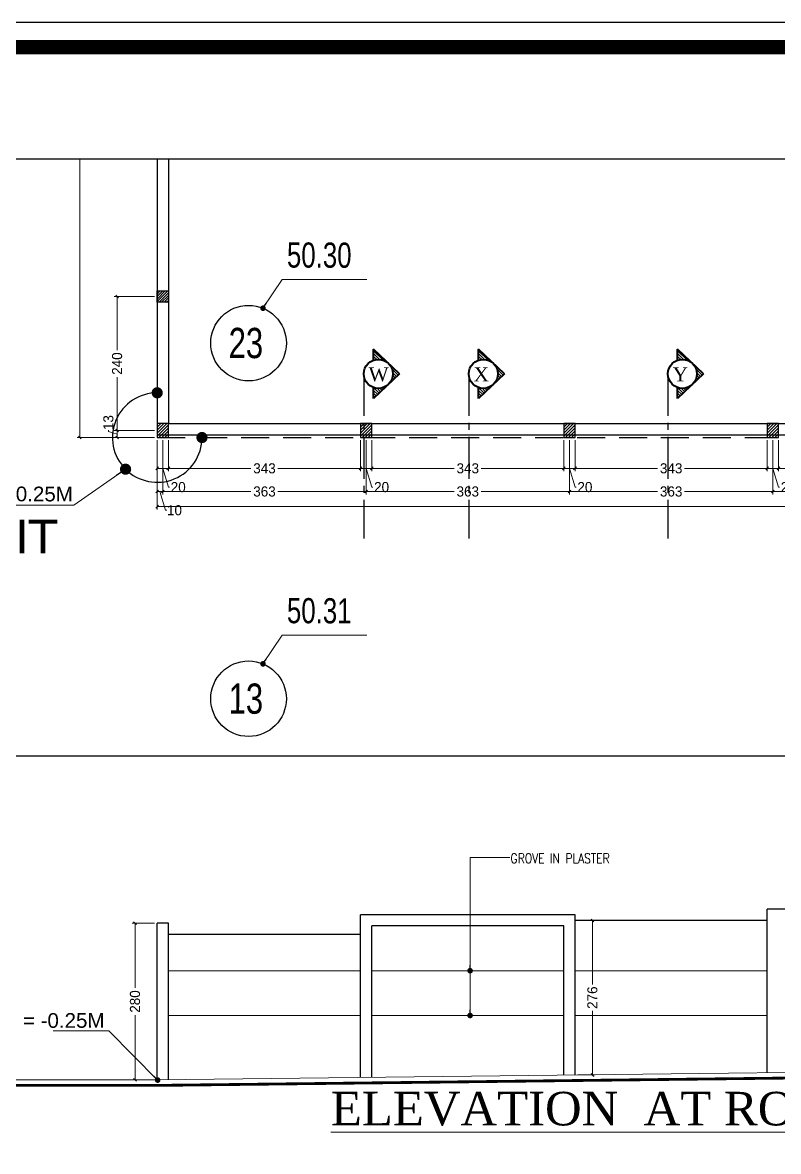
# Model space of a CAD drawing. Header units: centimetres. Extents: x 7997 to 116674, y 1017 to 13844.
# Drawn here: x 110263 to 111614, y 11826 to 13844 of the extents above; entities that cross this region are included whole.
import ezdxf
from ezdxf.xclip import XClip

# ---------------------------------------------------------------- set-up
doc = ezdxf.new("R2010")
doc.units = ezdxf.units.CM
doc.header["$LTSCALE"] = 200
doc.header["$XCLIPFRAME"] = 0
doc.header["$PDMODE"] = 2
doc.linetypes.add('CENTER2', pattern=[1.125, 0.75, -0.125, 0.125, -0.125])
doc.linetypes.add('DASHED2', pattern=[0.375, 0.25, -0.125])
for name, color, linetype, lineweight in [('$0$P-TEXT 2', 8, 'Continuous', 18), ('HA', 251, 'Continuous', 0), ('HAT', 8, 'Continuous', 9), ('Level 10', 7, 'Continuous', 0), ('P-TEXT 2', 8, 'Continuous', 18), ('P-WALL', 8, 'Continuous', 25), ('PLAN', 7, 'Continuous', 40), ('TEXT', 6, 'Continuous', 18), ('TITLE', 7, 'Continuous', 20), ('WALL', 3, 'Continuous', 25)]:
    doc.layers.add(name, color=color, linetype=linetype, lineweight=lineweight)
for name, color, linetype in [('ARCH-TEXT', 6, 'Continuous'), ('AXIS', 9, 'CENTER2'), ('COL', 1, 'Continuous'), ('DIM', 11, 'Continuous'), ('P-DIM', 8, 'Continuous'), ('P-DIM-2', 11, 'Continuous'), ('P-LIMITS', 8, 'Continuous'), ('TXT', 6, 'Continuous')]:
    doc.layers.add(name, color=color, linetype=linetype)
doc.styles.add('$0$ARIAL', font='arial.ttf')
doc.styles.add('ARIAL', font='arial.ttf', dxfattribs={"width": 0.8, "height": 150})
doc.styles.add('ROMAND', font='times.ttf')
doc.styles.add('ROMANS', font='romans.shx', dxfattribs={"width": 0.8})
doc.styles.add('sheet notes', font='verdana.ttf')
doc.styles.add('SWISS', font='swisscl.ttf')
doc.styles.add('T1', font='times.ttf')
doc.styles.add('T2', font='')
doc.styles.add('TT1', font='times.ttf', dxfattribs={"width": 0.8, "height": 40})
doc.styles.get('T2').set_extended_font_data('Elisia')
doc.dimstyles.new('NORMAL', dxfattribs={"dimtxt": 18, "dimasz": 5, "dimexe": 5, "dimexo": 5, "dimgap": 1, "dimtad": 0, "dimdec": 0, "dimdsep": 46, "dimtxsty": 'T2', "dimblk1": 'OBLIQUE', "dimblk2": 'OBLIQUE', "dimsah": 1, "dimcen": 0.09, "dimclrd": 4, "dimclre": 4, "dimclrt": 6, "dimadec": 0, "dimazin": 0, "dimtfac": 1, "dimtdec": 0, "dimtofl": 0, "dimtmove": 1, "dimatfit": 2, "dimldrblk": 'OPEN30', "dimfxl": 0, "dimtolj": 1, "dimtzin": 0, "dimlwd": 5, "dimlwe": 5, "dimarcsym": 0})
doc.dimstyles.new('NORMAL-1', dxfattribs={"dimtxt": 10, "dimasz": 5, "dimexe": 5, "dimexo": 5, "dimgap": 1, "dimtad": 0, "dimdec": 0, "dimdsep": 46, "dimtxsty": 'T2', "dimblk1": 'OBLIQUE', "dimblk2": 'OBLIQUE', "dimsah": 1, "dimcen": 0.09, "dimclrd": 4, "dimclre": 4, "dimclrt": 6, "dimadec": 0, "dimazin": 0, "dimtfac": 1, "dimtdec": 0, "dimtofl": 0, "dimtmove": 1, "dimatfit": 3, "dimldrblk": 'OPEN30', "dimfxl": 0, "dimtolj": 1, "dimtzin": 0, "dimlwd": 5, "dimlwe": 5, "dimarcsym": 0})

# ---------------------------------------------------------------- blocks, each defined once
blk = doc.blocks.new('_OBLIQUE')
at = {"color": 0, "linetype": 'ByBlock'}
blk.add_line((-0.5, -0.5), (0.5, 0.5), dxfattribs=at)
blk = doc.blocks.new('*D1594')
at = {"layer": 'Defpoints', "color": 0, "ltscale": 150, "transparency": 16777216}
for p in [(111250.4, 12238.8), (111250.4, 11962.5), (111281.4, 11962.5)]:
    blk.add_point(p, dxfattribs=at)
at = {"layer": 'WALL', "color": 4, "lineweight": 5, "ltscale": 150, "transparency": 16777216}
for p, q in [((111255.4, 12238.8), (111286.4, 12238.8)), ((111281.4, 12238.8), (111281.4, 12124.4)), ((111281.4, 11962.5), (111281.4, 12077)), ((111255.4, 11962.5), (111286.4, 11962.5))]:
    blk.add_line(p, q, dxfattribs=at)
at = {"layer": 'WALL', "color": 4, "lineweight": 5, "ltscale": 150, "transparency": 16777216, "xscale": 5, "yscale": 5, "zscale": 5}
for p, rotation in [((111281.4, 12238.8), 90), ((111281.4, 11962.5), 270)]:
    blk.add_blockref('_OBLIQUE', p, dxfattribs=dict(at, rotation=rotation))
at = {"layer": 'WALL', "color": 6, "ltscale": 150, "transparency": 16777216, "insert": (111281.4, 12100.7), "char_height": 18, "attachment_point": 5, "rotation": 90, "style": 'T2'}
blk.add_mtext('\\A1;276', dxfattribs=at)
blk = doc.blocks.new('_Open30')
at = {"color": 0, "linetype": 'ByBlock', "lineweight": -2}
for p, q in [((-1, 0.27), (0, 0)), ((0, 0), (-1, -0.27)), ((0, 0), (-1, 0))]:
    blk.add_line(p, q, dxfattribs=at)
blk = doc.blocks.new('DOT')
at = {"color": 0, "linetype": 'ByBlock'}
blk.add_line((-0.5, 0), (-1, 0), dxfattribs=at)
at = {"color": 0, "linetype": 'ByBlock', "const_width": 0.5}
blk.add_lwpolyline([(-0.25, 0, 1), (0.25, 0, 1)], format="xyb", close=True, dxfattribs=at)
blk = doc.blocks.new('*D1597')
at = {"layer": 'COL', "color": 4, "lineweight": 5, "transparency": 16777216}
for p, q in [((110498.9, 12233.8), (110459.3, 12233.8)), ((110464.3, 12233.8), (110464.3, 12118)), ((110464.3, 11953.8), (110464.3, 12069.7)), ((110498.9, 11953.8), (110459.3, 11953.8))]:
    blk.add_line(p, q, dxfattribs=at)
at = {"layer": 'Defpoints', "color": 0, "linetype": 'Continuous', "transparency": 16777216}
for p in [(110503.9, 12233.8), (110464.3, 11953.8), (110503.9, 11953.8)]:
    blk.add_point(p, dxfattribs=at)
at = {"layer": 'COL', "color": 4, "linetype": 'Continuous', "lineweight": 5, "transparency": 16777216, "xscale": 5, "yscale": 5, "zscale": 5}
for p, rotation in [((110464.3, 12233.8), 90), ((110464.3, 11953.8), 270)]:
    blk.add_blockref('_OBLIQUE', p, dxfattribs=dict(at, rotation=rotation))
at = {"layer": 'COL', "color": 6, "linetype": 'Continuous', "transparency": 16777216, "insert": (110464.3, 12093.8), "char_height": 18, "attachment_point": 5, "rotation": 90, "style": 'T2'}
blk.add_mtext('\\A1;280', dxfattribs=at)
blk = doc.blocks.new('*D1670')
at = {"layer": 'Defpoints', "color": 0, "transparency": 16777216}
for p in [(768, 323.9), (3451, 323.9), (768, 200.4)]:
    blk.add_point(p, dxfattribs=at)
at = {"layer": 'P-DIM', "color": 4, "lineweight": 5, "transparency": 16777216}
for p, q in [((768, 318.9), (768, 195.4)), ((3451, 318.9), (3451, 195.4)), ((768, 200.4), (2031.5, 200.4)), ((3451, 200.4), (2187.5, 200.4))]:
    blk.add_line(p, q, dxfattribs=at)
at = {"layer": 'P-DIM', "color": 4, "lineweight": 5, "transparency": 16777216, "xscale": 5, "yscale": 5, "zscale": 5, "rotation": 180}
blk.add_blockref('_OBLIQUE', (768, 200.4), dxfattribs=at)
at = {"layer": 'P-DIM', "color": 4, "lineweight": 5, "transparency": 16777216, "xscale": 5, "yscale": 5, "zscale": 5}
blk.add_blockref('_OBLIQUE', (3451, 200.4), dxfattribs=at)
at = {"layer": 'P-DIM', "color": 6, "transparency": 16777216, "insert": (2109.5, 200.4), "char_height": 55, "attachment_point": 5, "style": 'T1'}
blk.add_mtext('\\A1;2683', dxfattribs=at)
blk = doc.blocks.new('*D1673')
at = {"layer": 'Defpoints', "color": 0, "transparency": 16777216}
for p in [(768, 4479.9), (629.9, 323.9), (768, 323.9)]:
    blk.add_point(p, dxfattribs=at)
at = {"layer": 'P-DIM', "color": 4, "lineweight": 5, "transparency": 16777216}
for p, q in [((763, 4479.9), (624.9, 4479.9)), ((629.9, 4479.9), (629.9, 2481.9)), ((629.9, 323.9), (629.9, 2321.9)), ((763, 323.9), (624.9, 323.9))]:
    blk.add_line(p, q, dxfattribs=at)
at = {"layer": 'P-DIM', "color": 4, "lineweight": 5, "transparency": 16777216, "xscale": 5, "yscale": 5, "zscale": 5}
for p, rotation in [((629.9, 4479.9), 90), ((629.9, 323.9), 270)]:
    blk.add_blockref('_OBLIQUE', p, dxfattribs=dict(at, rotation=rotation))
at = {"layer": 'P-DIM', "color": 6, "transparency": 16777216, "insert": (629.9, 2401.9), "char_height": 55, "attachment_point": 5, "rotation": 90, "style": 'T1'}
blk.add_mtext('\\A1;4156', dxfattribs=at)
blk = doc.blocks.new('*D1620')
at = {"layer": 'COL', "color": 4, "lineweight": 5, "transparency": 16777216}
for p, q in [((111613.7, 13097.2), (111613.7, 13042)), ((111956.9, 13097.2), (111956.9, 13042)), ((111613.7, 13047), (111761.2, 13047)), ((111956.9, 13047), (111809.4, 13047))]:
    blk.add_line(p, q, dxfattribs=at)
at = {"layer": 'Defpoints', "color": 0, "linetype": 'Continuous', "transparency": 16777216}
for p in [(111613.7, 13102.2), (111956.9, 13102.2), (111613.7, 13047)]:
    blk.add_point(p, dxfattribs=at)
at = {"layer": 'COL', "color": 4, "linetype": 'Continuous', "lineweight": 5, "transparency": 16777216, "xscale": 5, "yscale": 5, "zscale": 5, "rotation": 180}
blk.add_blockref('_OBLIQUE', (111613.7, 13047), dxfattribs=at)
at = {"layer": 'COL', "color": 4, "linetype": 'Continuous', "lineweight": 5, "transparency": 16777216, "xscale": 5, "yscale": 5, "zscale": 5}
blk.add_blockref('_OBLIQUE', (111956.9, 13047), dxfattribs=at)
at = {"layer": 'COL', "color": 6, "linetype": 'Continuous', "transparency": 16777216, "insert": (111785.3, 13047), "char_height": 18, "attachment_point": 5, "style": 'T2'}
blk.add_mtext('\\A1;343', dxfattribs=at)
blk = doc.blocks.new('*D1621')
at = {"layer": 'COL', "color": 4, "lineweight": 5, "transparency": 16777216}
for p, q in [((111593.7, 13097.2), (111593.7, 13042)), ((111613.7, 13097.2), (111613.7, 13042)), ((111613.7, 13047), (111593.7, 13047)), ((111603.7, 13047), (111613.7, 13013.5)), ((111613.7, 13013.5), (111615.7, 13013.5))]:
    blk.add_line(p, q, dxfattribs=at)
at = {"layer": 'Defpoints', "color": 0, "linetype": 'Continuous', "transparency": 16777216}
for p in [(111593.7, 13102.2), (111613.7, 13102.2), (111593.7, 13047)]:
    blk.add_point(p, dxfattribs=at)
at = {"layer": 'COL', "color": 4, "linetype": 'Continuous', "lineweight": 5, "transparency": 16777216, "xscale": 5, "yscale": 5, "zscale": 5, "rotation": 180}
blk.add_blockref('_OBLIQUE', (111593.7, 13047), dxfattribs=at)
at = {"layer": 'COL', "color": 4, "linetype": 'Continuous', "lineweight": 5, "transparency": 16777216, "xscale": 5, "yscale": 5, "zscale": 5}
blk.add_blockref('_OBLIQUE', (111613.7, 13047), dxfattribs=at)
at = {"layer": 'COL', "color": 6, "linetype": 'Continuous', "transparency": 16777216, "insert": (111631.3, 13013.5), "char_height": 18, "attachment_point": 5, "style": 'T2'}
blk.add_mtext('\\A1;20', dxfattribs=at)
blk = doc.blocks.new('*D1622')
at = {"layer": 'COL', "color": 4, "lineweight": 5, "transparency": 16777216}
for p, q in [((111250.4, 13097.2), (111250.4, 13042)), ((111593.7, 13097.2), (111593.7, 13042)), ((111250.4, 13047), (111397.9, 13047)), ((111593.7, 13047), (111446.2, 13047))]:
    blk.add_line(p, q, dxfattribs=at)
at = {"layer": 'Defpoints', "color": 0, "linetype": 'Continuous', "transparency": 16777216}
for p in [(111250.4, 13102.2), (111593.7, 13102.2), (111250.4, 13047)]:
    blk.add_point(p, dxfattribs=at)
at = {"layer": 'COL', "color": 4, "linetype": 'Continuous', "lineweight": 5, "transparency": 16777216, "xscale": 5, "yscale": 5, "zscale": 5, "rotation": 180}
blk.add_blockref('_OBLIQUE', (111250.4, 13047), dxfattribs=at)
at = {"layer": 'COL', "color": 4, "linetype": 'Continuous', "lineweight": 5, "transparency": 16777216, "xscale": 5, "yscale": 5, "zscale": 5}
blk.add_blockref('_OBLIQUE', (111593.7, 13047), dxfattribs=at)
at = {"layer": 'COL', "color": 6, "linetype": 'Continuous', "transparency": 16777216, "insert": (111422.1, 13047), "char_height": 18, "attachment_point": 5, "style": 'T2'}
blk.add_mtext('\\A1;343', dxfattribs=at)
blk = doc.blocks.new('*D1623')
at = {"layer": 'COL', "color": 4, "lineweight": 5, "transparency": 16777216}
for p, q in [((111230.4, 13097.2), (111230.4, 13042)), ((111250.4, 13097.2), (111250.4, 13042)), ((111250.4, 13047), (111230.4, 13047)), ((111240.4, 13047), (111250.5, 13013.5)), ((111250.5, 13013.5), (111252.5, 13013.5))]:
    blk.add_line(p, q, dxfattribs=at)
at = {"layer": 'Defpoints', "color": 0, "linetype": 'Continuous', "transparency": 16777216}
for p in [(111230.4, 13102.2), (111250.4, 13102.2), (111230.4, 13047)]:
    blk.add_point(p, dxfattribs=at)
at = {"layer": 'COL', "color": 4, "linetype": 'Continuous', "lineweight": 5, "transparency": 16777216, "xscale": 5, "yscale": 5, "zscale": 5, "rotation": 180}
blk.add_blockref('_OBLIQUE', (111230.4, 13047), dxfattribs=at)
at = {"layer": 'COL', "color": 4, "linetype": 'Continuous', "lineweight": 5, "transparency": 16777216, "xscale": 5, "yscale": 5, "zscale": 5}
blk.add_blockref('_OBLIQUE', (111250.4, 13047), dxfattribs=at)
at = {"layer": 'COL', "color": 6, "linetype": 'Continuous', "transparency": 16777216, "insert": (111268, 13013.5), "char_height": 18, "attachment_point": 5, "style": 'T2'}
blk.add_mtext('\\A1;20', dxfattribs=at)
blk = doc.blocks.new('*D1600')
at = {"layer": 'COL', "color": 4, "lineweight": 5, "transparency": 16777216}
for p, q in [((110887.2, 13097.2), (110887.2, 13042)), ((111230.4, 13097.2), (111230.4, 13042)), ((110887.2, 13047), (111034.7, 13047)), ((111230.4, 13047), (111082.9, 13047))]:
    blk.add_line(p, q, dxfattribs=at)
at = {"layer": 'Defpoints', "color": 0, "linetype": 'Continuous', "transparency": 16777216}
for p in [(110887.2, 13102.2), (111230.4, 13102.2), (110887.2, 13047)]:
    blk.add_point(p, dxfattribs=at)
at = {"layer": 'COL', "color": 4, "linetype": 'Continuous', "lineweight": 5, "transparency": 16777216, "xscale": 5, "yscale": 5, "zscale": 5, "rotation": 180}
blk.add_blockref('_OBLIQUE', (110887.2, 13047), dxfattribs=at)
at = {"layer": 'COL', "color": 4, "linetype": 'Continuous', "lineweight": 5, "transparency": 16777216, "xscale": 5, "yscale": 5, "zscale": 5}
blk.add_blockref('_OBLIQUE', (111230.4, 13047), dxfattribs=at)
at = {"layer": 'COL', "color": 6, "linetype": 'Continuous', "transparency": 16777216, "insert": (111058.8, 13047), "char_height": 18, "attachment_point": 5, "style": 'T2'}
blk.add_mtext('\\A1;343', dxfattribs=at)
blk = doc.blocks.new('*D1601')
at = {"layer": 'COL', "color": 4, "lineweight": 5, "transparency": 16777216}
for p, q in [((110867.2, 13097.2), (110867.2, 13042)), ((110887.2, 13097.2), (110887.2, 13042)), ((110887.2, 13047), (110867.2, 13047)), ((110877.2, 13047), (110887.2, 13013.5)), ((110887.2, 13013.5), (110889.2, 13013.5))]:
    blk.add_line(p, q, dxfattribs=at)
at = {"layer": 'Defpoints', "color": 0, "linetype": 'Continuous', "transparency": 16777216}
for p in [(110867.2, 13102.2), (110887.2, 13102.2), (110867.2, 13047)]:
    blk.add_point(p, dxfattribs=at)
at = {"layer": 'COL', "color": 4, "linetype": 'Continuous', "lineweight": 5, "transparency": 16777216, "xscale": 5, "yscale": 5, "zscale": 5, "rotation": 180}
blk.add_blockref('_OBLIQUE', (110867.2, 13047), dxfattribs=at)
at = {"layer": 'COL', "color": 4, "linetype": 'Continuous', "lineweight": 5, "transparency": 16777216, "xscale": 5, "yscale": 5, "zscale": 5}
blk.add_blockref('_OBLIQUE', (110887.2, 13047), dxfattribs=at)
at = {"layer": 'COL', "color": 6, "linetype": 'Continuous', "transparency": 16777216, "insert": (110904.8, 13013.5), "char_height": 18, "attachment_point": 5, "style": 'T2'}
blk.add_mtext('\\A1;20', dxfattribs=at)
blk = doc.blocks.new('*D1602')
at = {"layer": 'COL', "color": 4, "lineweight": 5, "transparency": 16777216}
for p, q in [((110523.9, 13097.2), (110523.9, 13042)), ((110867.2, 13097.2), (110867.2, 13042)), ((110523.9, 13047), (110671.4, 13047)), ((110867.2, 13047), (110719.7, 13047))]:
    blk.add_line(p, q, dxfattribs=at)
at = {"layer": 'Defpoints', "color": 0, "linetype": 'Continuous', "transparency": 16777216}
for p in [(110523.9, 13102.2), (110867.2, 13102.2), (110523.9, 13047)]:
    blk.add_point(p, dxfattribs=at)
at = {"layer": 'COL', "color": 4, "linetype": 'Continuous', "lineweight": 5, "transparency": 16777216, "xscale": 5, "yscale": 5, "zscale": 5, "rotation": 180}
blk.add_blockref('_OBLIQUE', (110523.9, 13047), dxfattribs=at)
at = {"layer": 'COL', "color": 4, "linetype": 'Continuous', "lineweight": 5, "transparency": 16777216, "xscale": 5, "yscale": 5, "zscale": 5}
blk.add_blockref('_OBLIQUE', (110867.2, 13047), dxfattribs=at)
at = {"layer": 'COL', "color": 6, "linetype": 'Continuous', "transparency": 16777216, "insert": (110695.6, 13047), "char_height": 18, "attachment_point": 5, "style": 'T2'}
blk.add_mtext('\\A1;343', dxfattribs=at)
blk = doc.blocks.new('*D1603')
at = {"layer": 'COL', "color": 4, "lineweight": 5, "transparency": 16777216}
for p, q in [((110503.9, 13097.2), (110503.9, 13042)), ((110523.9, 13097.2), (110523.9, 13042)), ((110523.9, 13047), (110503.9, 13047)), ((110513.9, 13047), (110524, 13013.5)), ((110524, 13013.5), (110526, 13013.5))]:
    blk.add_line(p, q, dxfattribs=at)
at = {"layer": 'Defpoints', "color": 0, "linetype": 'Continuous', "transparency": 16777216}
for p in [(110503.9, 13102.2), (110523.9, 13102.2), (110503.9, 13047)]:
    blk.add_point(p, dxfattribs=at)
at = {"layer": 'COL', "color": 4, "linetype": 'Continuous', "lineweight": 5, "transparency": 16777216, "xscale": 5, "yscale": 5, "zscale": 5, "rotation": 180}
blk.add_blockref('_OBLIQUE', (110503.9, 13047), dxfattribs=at)
at = {"layer": 'COL', "color": 4, "linetype": 'Continuous', "lineweight": 5, "transparency": 16777216, "xscale": 5, "yscale": 5, "zscale": 5}
blk.add_blockref('_OBLIQUE', (110523.9, 13047), dxfattribs=at)
at = {"layer": 'COL', "color": 6, "linetype": 'Continuous', "transparency": 16777216, "insert": (110541.5, 13013.5), "char_height": 18, "attachment_point": 5, "style": 'T2'}
blk.add_mtext('\\A1;20', dxfattribs=at)
blk = doc.blocks.new('*D1604')
at = {"layer": 'COL', "color": 4, "lineweight": 5, "transparency": 16777216}
for p, q in [((110503.9, 13097.2), (110503.9, 13000.6)), ((110513.9, 13097.2), (110513.9, 13000.6)), ((110503.9, 13005.6), (110513.9, 13005.6)), ((110508.9, 13005.6), (110519, 12972.1)), ((110519, 12972.1), (110521, 12972.1))]:
    blk.add_line(p, q, dxfattribs=at)
at = {"layer": 'Defpoints', "color": 0, "linetype": 'Continuous', "transparency": 16777216}
for p in [(110503.9, 13102.2), (110513.9, 13102.2), (110513.9, 13005.6)]:
    blk.add_point(p, dxfattribs=at)
at = {"layer": 'COL', "color": 4, "linetype": 'Continuous', "lineweight": 5, "transparency": 16777216, "xscale": 5, "yscale": 5, "zscale": 5, "rotation": 180}
blk.add_blockref('_OBLIQUE', (110503.9, 13005.6), dxfattribs=at)
at = {"layer": 'COL', "color": 4, "linetype": 'Continuous', "lineweight": 5, "transparency": 16777216, "xscale": 5, "yscale": 5, "zscale": 5}
blk.add_blockref('_OBLIQUE', (110513.9, 13005.6), dxfattribs=at)
at = {"layer": 'COL', "color": 6, "linetype": 'Continuous', "transparency": 16777216, "insert": (110534.8, 12972.1), "char_height": 18, "attachment_point": 5, "style": 'T2'}
blk.add_mtext('\\A1;10', dxfattribs=at)
blk = doc.blocks.new('*D1610')
at = {"layer": 'COL', "color": 4, "lineweight": 5, "transparency": 16777216}
for p, q in [((110513.9, 13097.2), (110513.9, 13000.6)), ((110877.2, 13097.2), (110877.2, 13000.6)), ((110513.9, 13005.6), (110671.4, 13005.6)), ((110877.2, 13005.6), (110719.7, 13005.6))]:
    blk.add_line(p, q, dxfattribs=at)
at = {"layer": 'Defpoints', "color": 0, "linetype": 'Continuous', "transparency": 16777216}
for p in [(110513.9, 13102.2), (110877.2, 13102.2), (110877.2, 13005.6)]:
    blk.add_point(p, dxfattribs=at)
at = {"layer": 'COL', "color": 4, "linetype": 'Continuous', "lineweight": 5, "transparency": 16777216, "xscale": 5, "yscale": 5, "zscale": 5, "rotation": 180}
blk.add_blockref('_OBLIQUE', (110513.9, 13005.6), dxfattribs=at)
at = {"layer": 'COL', "color": 4, "linetype": 'Continuous', "lineweight": 5, "transparency": 16777216, "xscale": 5, "yscale": 5, "zscale": 5}
blk.add_blockref('_OBLIQUE', (110877.2, 13005.6), dxfattribs=at)
at = {"layer": 'COL', "color": 6, "linetype": 'Continuous', "transparency": 16777216, "insert": (110695.6, 13005.6), "char_height": 18, "attachment_point": 5, "style": 'T2'}
blk.add_mtext('\\A1;363', dxfattribs=at)
blk = doc.blocks.new('*D1611')
at = {"layer": 'COL', "color": 4, "lineweight": 5, "transparency": 16777216}
for p, q in [((110877.2, 13097.2), (110877.2, 13000.6)), ((111240.4, 13097.2), (111240.4, 13000.6)), ((110877.2, 13005.6), (111034.7, 13005.6)), ((111240.4, 13005.6), (111082.9, 13005.6))]:
    blk.add_line(p, q, dxfattribs=at)
at = {"layer": 'Defpoints', "color": 0, "linetype": 'Continuous', "transparency": 16777216}
for p in [(110877.2, 13102.2), (111240.4, 13102.2), (111240.4, 13005.6)]:
    blk.add_point(p, dxfattribs=at)
at = {"layer": 'COL', "color": 4, "linetype": 'Continuous', "lineweight": 5, "transparency": 16777216, "xscale": 5, "yscale": 5, "zscale": 5, "rotation": 180}
blk.add_blockref('_OBLIQUE', (110877.2, 13005.6), dxfattribs=at)
at = {"layer": 'COL', "color": 4, "linetype": 'Continuous', "lineweight": 5, "transparency": 16777216, "xscale": 5, "yscale": 5, "zscale": 5}
blk.add_blockref('_OBLIQUE', (111240.4, 13005.6), dxfattribs=at)
at = {"layer": 'COL', "color": 6, "linetype": 'Continuous', "transparency": 16777216, "insert": (111058.8, 13005.6), "char_height": 18, "attachment_point": 5, "style": 'T2'}
blk.add_mtext('\\A1;363', dxfattribs=at)
blk = doc.blocks.new('*D1612')
at = {"layer": 'COL', "color": 4, "lineweight": 5, "transparency": 16777216}
for p, q in [((111240.4, 13097.2), (111240.4, 13000.6)), ((111603.7, 13097.2), (111603.7, 13000.6)), ((111240.4, 13005.6), (111397.9, 13005.6)), ((111603.7, 13005.6), (111446.2, 13005.6))]:
    blk.add_line(p, q, dxfattribs=at)
at = {"layer": 'Defpoints', "color": 0, "linetype": 'Continuous', "transparency": 16777216}
for p in [(111240.4, 13102.2), (111603.7, 13102.2), (111603.7, 13005.6)]:
    blk.add_point(p, dxfattribs=at)
at = {"layer": 'COL', "color": 4, "linetype": 'Continuous', "lineweight": 5, "transparency": 16777216, "xscale": 5, "yscale": 5, "zscale": 5, "rotation": 180}
blk.add_blockref('_OBLIQUE', (111240.4, 13005.6), dxfattribs=at)
at = {"layer": 'COL', "color": 4, "linetype": 'Continuous', "lineweight": 5, "transparency": 16777216, "xscale": 5, "yscale": 5, "zscale": 5}
blk.add_blockref('_OBLIQUE', (111603.7, 13005.6), dxfattribs=at)
at = {"layer": 'COL', "color": 6, "linetype": 'Continuous', "transparency": 16777216, "insert": (111422.1, 13005.6), "char_height": 18, "attachment_point": 5, "style": 'T2'}
blk.add_mtext('\\A1;363', dxfattribs=at)
blk = doc.blocks.new('*D1613')
at = {"layer": 'COL', "color": 4, "lineweight": 5, "transparency": 16777216}
for p, q in [((111603.7, 13097.2), (111603.7, 13000.6)), ((111966.9, 13097.2), (111966.9, 13000.6)), ((111603.7, 13005.6), (111761.2, 13005.6)), ((111966.9, 13005.6), (111809.4, 13005.6))]:
    blk.add_line(p, q, dxfattribs=at)
at = {"layer": 'Defpoints', "color": 0, "linetype": 'Continuous', "transparency": 16777216}
for p in [(111603.7, 13102.2), (111966.9, 13102.2), (111966.9, 13005.6)]:
    blk.add_point(p, dxfattribs=at)
at = {"layer": 'COL', "color": 4, "linetype": 'Continuous', "lineweight": 5, "transparency": 16777216, "xscale": 5, "yscale": 5, "zscale": 5, "rotation": 180}
blk.add_blockref('_OBLIQUE', (111603.7, 13005.6), dxfattribs=at)
at = {"layer": 'COL', "color": 4, "linetype": 'Continuous', "lineweight": 5, "transparency": 16777216, "xscale": 5, "yscale": 5, "zscale": 5}
blk.add_blockref('_OBLIQUE', (111966.9, 13005.6), dxfattribs=at)
at = {"layer": 'COL', "color": 6, "linetype": 'Continuous', "transparency": 16777216, "insert": (111785.3, 13005.6), "char_height": 18, "attachment_point": 5, "style": 'T2'}
blk.add_mtext('\\A1;363', dxfattribs=at)
blk = doc.blocks.new('*D1599')
at = {"layer": 'COL', "color": 4, "lineweight": 5, "transparency": 16777216}
for p, q in [((110498.9, 13354.2), (110427.3, 13354.2)), ((110432.3, 13354.2), (110432.3, 13258.6)), ((110432.3, 13114.7), (110432.3, 13210.3)), ((110498.9, 13114.7), (110427.3, 13114.7))]:
    blk.add_line(p, q, dxfattribs=at)
at = {"layer": 'Defpoints', "color": 0, "linetype": 'Continuous', "transparency": 16777216}
for p in [(110503.9, 13354.2), (110432.3, 13114.7), (110503.9, 13114.7)]:
    blk.add_point(p, dxfattribs=at)
at = {"layer": 'COL', "color": 4, "linetype": 'Continuous', "lineweight": 5, "transparency": 16777216, "xscale": 5, "yscale": 5, "zscale": 5}
for p, rotation in [((110432.3, 13354.2), 90), ((110432.3, 13114.7), 270)]:
    blk.add_blockref('_OBLIQUE', p, dxfattribs=dict(at, rotation=rotation))
at = {"layer": 'COL', "color": 6, "linetype": 'Continuous', "transparency": 16777216, "insert": (110432.3, 13234.4), "char_height": 18, "attachment_point": 5, "rotation": 90, "style": 'T2'}
blk.add_mtext('\\A1;240', dxfattribs=at)
blk = doc.blocks.new('*D1598')
at = {"layer": 'COL', "color": 4, "lineweight": 5, "transparency": 16777216}
for p, q in [((110416.8, 13113.1), (110416.8, 13115.1)), ((110432.3, 13108.4), (110416.8, 13113.1)), ((110498.9, 13114.7), (110427.3, 13114.7)), ((110498.9, 13102.2), (110427.3, 13102.2)), ((110432.3, 13114.7), (110432.3, 13102.2))]:
    blk.add_line(p, q, dxfattribs=at)
at = {"layer": 'Defpoints', "color": 0, "linetype": 'Continuous', "transparency": 16777216}
for p in [(110432.3, 13102.2), (110503.9, 13114.7), (110503.9, 13102.2)]:
    blk.add_point(p, dxfattribs=at)
at = {"layer": 'COL', "color": 4, "linetype": 'Continuous', "lineweight": 5, "transparency": 16777216, "xscale": 5, "yscale": 5, "zscale": 5}
for p, rotation in [((110432.3, 13114.7), 90), ((110432.3, 13102.2), 270)]:
    blk.add_blockref('_OBLIQUE', p, dxfattribs=dict(at, rotation=rotation))
at = {"layer": 'COL', "color": 6, "linetype": 'Continuous', "transparency": 16777216, "insert": (110416.8, 13128.9), "char_height": 18, "attachment_point": 5, "rotation": 90, "style": 'T2'}
blk.add_mtext('\\A1;13', dxfattribs=at)
blk = doc.blocks.new('08-TITLE SHEET-selattin', base_point=(45714.8, -203081.4))
at = {"color": 0}
blk.add_lwpolyline([(51244.8, -203081.4), (45714.8, -203081.4), (45714.8, -206921.4), (51244.8, -206921.4)], close=True, dxfattribs=at)
at = {"color": 0, "linetype": 'ByBlock', "const_width": 17}
blk.add_lwpolyline([(45744.3, -206891.9), (51215.3, -206891.9), (51215.3, -203110.8), (45744.3, -203110.8)], close=True, dxfattribs=at)
at = {"layer": 'HA', "ltscale": 1.2}
blk.add_lwpolyline([(45714.8, -203081.4), (51244.8, -203081.4), (51244.8, -206921.4), (45714.8, -206921.4)], close=True, dxfattribs=at)
blk = doc.blocks.new('01-PLOT LAYOUT-selattin')
at = {"layer": 'P-WALL'}
h = blk.add_hatch(dxfattribs=at)
h.set_pattern_fill('ANSI31', color=8, scale=30)
h.set_pattern_definition([(45, (-45439.844, -25508.878), (-2.65165043, 2.65165043), [])])
h.paths.add_polyline_path([(768, 323.9), (788, 323.9), (788, 348.9), (768, 348.9)])
h = blk.add_hatch(dxfattribs=at)
h.set_pattern_fill('ANSI31', color=8, scale=30)
h.set_pattern_definition([(45, (-45076.594, -25508.878), (-2.65165043, 2.65165043), [])])
h.paths.add_polyline_path([(1131.2, 323.9), (1151.2, 323.9), (1151.2, 348.9), (1131.2, 348.9)])
h = blk.add_hatch(dxfattribs=at)
h.set_pattern_fill('ANSI31', color=8, scale=30)
h.set_pattern_definition([(45, (-44713.344, -25508.878), (-2.65165043, 2.65165043), [])])
h.paths.add_polyline_path([(1494.5, 323.9), (1514.5, 323.9), (1514.5, 348.9), (1494.5, 348.9)])
h = blk.add_hatch(dxfattribs=at)
h.set_pattern_fill('ANSI31', color=8, scale=30)
h.set_pattern_definition([(45, (-44350.094, -25508.878), (-2.65165043, 2.65165043), [])])
h.paths.add_polyline_path([(1857.7, 323.9), (1877.7, 323.9), (1877.7, 348.9), (1857.7, 348.9)])
at = {"layer": 'P-DIM-2', "color": 8, "const_width": 10}
for points in [[(773, 403.9, -1), (763, 403.9, -1)], [(853, 323.9, -1), (843, 323.9, -1)]]:
    blk.add_lwpolyline(points, format="xyb", close=True, dxfattribs=at)
at = {"layer": 'P-DIM-2', "color": 8}
blk.add_arc((768, 323.9), 80, 89.5844, 0, dxfattribs=at)
at = {"layer": 'P-LIMITS', "color": 8, "linetype": 'DASHED2'}
blk.add_lwpolyline([(768, 323.9), (3451, 323.9), (3451, 4479.9), (768, 4479.9)], close=True, dxfattribs=at)
at = {"layer": 'P-WALL'}
for points in [[(3451, 328.9), (3451, 4479.9), (768, 4479.9), (768, 328.9), (2241, 328.9)], [(3431, 348.9), (3431, 4459.9), (788, 4459.9), (788, 348.9), (2241, 348.9)]]:
    blk.add_lwpolyline(points, dxfattribs=at)
at = {"layer": 'P-WALL', "color": 8}
for points in [[(768, 323.9), (788, 323.9), (788, 348.9), (768, 348.9)], [(1131.2, 323.9), (1151.2, 323.9), (1151.2, 348.9), (1131.2, 348.9)], [(1494.5, 323.9), (1514.5, 323.9), (1514.5, 348.9), (1494.5, 348.9)], [(1857.7, 323.9), (1877.7, 323.9), (1877.7, 348.9), (1857.7, 348.9)]]:
    blk.add_lwpolyline(points, close=True, dxfattribs=at)
at = {"layer": 'P-DIM-2', "color": 8, "style": 'sheet notes'}
blk.add_text('PLOT LIMIT', height=60, rotation=359.93, dxfattribs=at).set_placement((136.6, 117.5))
at = {"layer": 'P-TEXT 2', "style": 'ARIAL'}
blk.add_text('FINAL G.L= +50.45 M = -0.25M', height=26.277, rotation=359.8532, dxfattribs=at).set_placement((102.2, 211))
at = {"layer": 'P-DIM'}
dim = blk.add_linear_dim(base=(629.9, 323.9), p1=(768, 4479.9), p2=(768, 323.9), angle=90, dimstyle='NORMAL-1', override={"dimtxt": 55, "dimtxsty": 'T1'}, dxfattribs=at)
dim.commit()
dim.dimension.update_dxf_attribs({"geometry": '*D1673', "text_midpoint": (629.9, 2401.9)})
dim = blk.add_linear_dim(base=(768, 200.4), p1=(3451, 323.9), p2=(768, 323.9), dimstyle='NORMAL-1', override={"dimtxt": 55, "dimtxsty": 'T1'}, dxfattribs=at)
dim.commit()
dim.dimension.update_dxf_attribs({"geometry": '*D1670', "text_midpoint": (2109.5, 200.4)})
at = {"layer": 'P-DIM-2', "color": 8}
blk.add_leader([(711.5, 267.3), (618.9, 203), (171.4, 203)], dimstyle='NORMAL', override={"dimasz": 20, "dimldrblk": 'Dot'}, dxfattribs=at)

msp = doc.modelspace()

# ---------------------------------------------------------------- hatches: boundary and pattern name
at = {"layer": 'COL', "linetype": 'Continuous'}
h = msp.add_hatch(dxfattribs=at)
h.set_pattern_fill('ANSI31', color=8)
h.set_pattern_definition([(45, (-9018.6066, 615.9652), (-2.24506403, 2.24506403), [])])
h.paths.add_polyline_path([(110523.9256, 13344.1637), (110503.9256, 13344.1637), (110503.9256, 13364.1637), (110523.9256, 13364.1637)])
at = {"layer": 'TXT'}
h = msp.add_hatch(dxfattribs=at)
h.set_pattern_fill('ANSI31', color=256, scale=11.475, angle=1170, style=0)
h.set_pattern_definition([(315, (108648.1142, 13861.741), (2.5356407, 2.5356407), [])])
h.paths.add_polyline_path([(110898.9589, 13241.9135, 0.083940089), (110890.4363, 13240.4725), (110890.4363, 13260.011), (110936.5162, 13215.9916), (110890.4363, 13171.9722), (110890.4363, 13191.5049, 0.083940089), (110898.9589, 13190.064, 1.00000012)])
h = msp.add_hatch(dxfattribs=at)
h.set_pattern_fill('ANSI31', color=256, scale=11.475, angle=1170, style=0)
h.set_pattern_definition([(315, (108835.7277, 13861.741), (2.5356407, 2.5356407), [])])
h.paths.add_polyline_path([(111086.5724, 13241.9135, 0.083940089), (111078.0497, 13240.4725), (111078.0497, 13260.011), (111124.1297, 13215.9916), (111078.0497, 13171.9722), (111078.0497, 13191.5049, 0.083940089), (111086.5724, 13190.064, 1.00000012)])
h = msp.add_hatch(dxfattribs=at)
h.set_pattern_fill('ANSI31', color=256, scale=11.475, angle=1170, style=0)
h.set_pattern_definition([(315, (109191.3174, 13861.741), (2.5356407, 2.5356407), [])])
h.paths.add_polyline_path([(111442.1621, 13241.9135, 0.083940089), (111433.6394, 13240.4725), (111433.6394, 13260.011), (111479.7194, 13215.9916), (111433.6394, 13171.9722), (111433.6394, 13191.5049, 0.083940089), (111442.1621, 13190.064, 1.00000012)])

# ---------------------------------------------------------------- linework, layer by layer
at = {"linetype": 'Continuous'}
msp.add_lwpolyline([(108378.9784, 8084.0841), (116673.9784, 8084.0841), (116673.9784, 13844.0841), (108378.9784, 13844.0841)], close=True, dxfattribs=at)
at = {"layer": 'AXIS', "linetype": 'CENTER2', "ltscale": 0.5}
for points in [[(110873.0341, 13215.9939), (110873.0341, 12921.946)], [(111060.6476, 13215.9939), (111060.6476, 12921.946)], [(111416.2373, 13215.9939), (111416.2373, 12921.946)]]:
    msp.add_lwpolyline(points, dxfattribs=at)
at = {"layer": 'COL', "linetype": 'Continuous'}
for points in [[(113981.7891, 12532.4665), (109554.5782, 12532.4665), (109554.5782, 13600.6413), (113981.7891, 13600.6413)], [(110523.9256, 13344.1637), (110503.9256, 13344.1637), (110503.9256, 13364.1637), (110523.9256, 13364.1637)]]:
    msp.add_lwpolyline(points, close=True, dxfattribs=at)
at = {"layer": 'HAT', "ltscale": 150}
for p, q in [((110867.1756, 12148.8328), (110523.9256, 12148.8328)), ((111230.4256, 12148.8328), (110887.1756, 12148.8328)), ((111593.6756, 12148.8328), (111250.4256, 12148.8328)), ((110867.1756, 12068.8328), (110523.9256, 12068.8328)), ((111230.4256, 12068.8328), (110887.1756, 12068.8328)), ((111593.6756, 12068.8328), (111250.4256, 12068.8328))]:
    msp.add_line(p, q, dxfattribs=at)
at = {"layer": 'Level 10', "const_width": 5}
msp.add_lwpolyline([(113553.1215, 11968.8328), (112646.9839, 11968.8328), (110503.9839, 11943.8328), (110012.2469, 11943.8328)], dxfattribs=at)
at = {"layer": 'Level 10'}
msp.add_lwpolyline([(113553.1215, 11978.8328), (112646.9256, 11978.8328), (110503.9256, 11953.8328), (110012.2469, 11953.8328)], dxfattribs=at)
at = {"layer": 'PLAN', "linetype": 'Continuous'}
for p, q in [((110936.5162, 13215.9916), (110890.4363, 13260.011)), ((110890.4363, 13240.4725), (110890.4363, 13260.011)), ((111124.1297, 13215.9916), (111078.0497, 13260.011)), ((111078.0497, 13240.4725), (111078.0497, 13260.011)), ((111479.7194, 13215.9916), (111433.6394, 13260.011)), ((111433.6394, 13240.4725), (111433.6394, 13260.011)), ((110936.5162, 13215.9916), (110890.4363, 13171.9722)), ((111124.1297, 13215.9916), (111078.0497, 13171.9722)), ((111479.7194, 13215.9916), (111433.6394, 13171.9722)), ((110890.4363, 13171.9722), (110890.4363, 13191.5049)), ((111078.0497, 13171.9722), (111078.0497, 13191.5049)), ((111433.6394, 13171.9722), (111433.6394, 13191.5049))]:
    msp.add_line(p, q, dxfattribs=at)
for centre in [(110898.9589, 13215.9887), (111086.5724, 13215.9887), (111442.1621, 13215.9887)]:
    msp.add_circle(centre, 25.9248, dxfattribs=at)
at = {"layer": 'WALL', "ltscale": 150}
for p, q in [((111593.6756, 11966.5457), (111593.6756, 12258.8328)), ((111976.9256, 12258.8328), (111593.6756, 12258.8328)), ((110523.9256, 12233.8328), (110503.9256, 12233.8328)), ((110503.9256, 11953.8328), (110503.9256, 12233.8328)), ((110523.9256, 11954.0661), (110523.9256, 12233.8328)), ((111250.4256, 12248.8328), (110867.1756, 12248.8328)), ((110867.1756, 11958.0704), (110867.1756, 12248.8328)), ((111250.4256, 11962.5413), (111250.4256, 12248.8328)), ((111593.6756, 12238.8328), (111250.4256, 12238.8328)), ((110867.1756, 12213.8328), (110523.9256, 12213.8328)), ((111230.4256, 12228.8328), (110887.1756, 12228.8328)), ((110887.1756, 11958.3037), (110887.1756, 12228.8328)), ((111230.4256, 11962.308), (111230.4256, 12228.8328))]:
    msp.add_line(p, q, dxfattribs=at)
at = {"layer": 'WALL', "color": 4}
for centre in [(110667.1301, 13270.9957), (110667.1301, 12635.1505)]:
    msp.add_circle(centre, 67.5, dxfattribs=at)

# ---------------------------------------------------------------- block references
at = {"layer": 'DIM', "color": 0, "linetype": 'Continuous', "xscale": 1.5, "yscale": 1.5, "zscale": 1.5}
msp.add_blockref('08-TITLE SHEET-selattin', (108378.9784, 13844.0841), dxfattribs=at)
at = {"layer": 'DIM', "linetype": 'Continuous'}
ref = msp.add_blockref('01-PLOT LAYOUT-selattin', (109735.9343, 12778.2504), dxfattribs=at)
XClip(ref).set_block_clipping_path([(-181.3561496537, -245.7839375556), (4245.8547841964, 822.3908466072)])

# ---------------------------------------------------------------- texts
at = {"layer": '$0$P-TEXT 2', "style": '$0$ARIAL'}
msp.add_text('FINAL G.L= +50.45 M = -0.25M', height=26.276659, rotation=0.146789, dxfattribs=at).set_placement((109894.7725, 12045.6687))
at = {"layer": 'ARCH-TEXT', "lineweight": -3, "style": 'ROMAND'}
for s, p in [('W', (110881.532, 13202.4952)), ('X', (111069.1455, 13202.4952)), ('Y', (111424.7352, 13202.4952))]:
    msp.add_text(s, height=25.1016, dxfattribs=at).set_placement(p)
at = {"layer": 'TEXT', "style": 'SWISS'}
for s, height, p in [('50.30', 45, (110735.6137, 13406.0798)), ('23', 54, (110631.4907, 13244.3472)), ('50.31', 45, (110735.6137, 12770.2345)), ('13', 54, (110631.4907, 12608.502))]:
    msp.add_text(s, height=height, rotation=359.76773, dxfattribs=at).set_placement(p)
at = {"layer": 'TEXT', "style": 'ROMANS', "width": 0.8}
msp.add_text('GROVE IN PLASTER', height=17.5, dxfattribs=at).set_placement((111135.2729, 12340.9646))
at = {"layer": 'TITLE', "style": 'TT1'}
msp.add_text('%%UELEVATION  AT ROAD SIDE 18.30', height=60, dxfattribs=at).set_placement((110814.2601, 11872.3501))

# ---------------------------------------------------------------- dimensions: what is measured, and where the dimension line sits
at = {"layer": 'COL', "linetype": 'Continuous'}
for base, p1, p2, picture, middle in [((110432.2846446651, 13114.6637178539), (110503.9256089853, 13354.1637178538), (110503.9256089852, 13114.6637178538), '*D1599', (110432.2846446651, 13234.4137178538)), ((110432.2846446652, 13102.1637178539), (110503.9256089853, 13114.6637178538), (110503.9256089853, 13102.1637178538), '*D1598', (110416.7846446651, 13116.0637178538)), ((110464.3201, 11953.8328), (110503.9256, 12233.8328), (110503.9256, 11953.8328), '*D1597', (110464.3201, 12093.8328))]:
    dim = msp.add_linear_dim(base=base, p1=p1, p2=p2, angle=90, dimstyle='NORMAL', dxfattribs=at)
    dim.commit()
    dim.dimension.update_dxf_attribs({"geometry": picture, "text_midpoint": middle})
for base, p1, p2, picture, middle in [((110503.9256, 13047.032), (110523.9256, 13102.1637), (110503.9256, 13102.1637), '*D1603', (110526.9756, 13013.532)), ((110513.9256, 13005.6444), (110503.9256, 13102.1637), (110513.9256, 13102.1637), '*D1604', (110521.9756, 12972.1444)), ((110877.1756, 13005.6444), (110513.9256, 13102.1637), (110877.1756, 13102.1637), '*D1610', (110695.5506, 13005.6444)), ((110523.9256, 13047.032), (110867.1756, 13102.1637), (110523.9256, 13102.1637), '*D1602', (110695.5506, 13047.032)), ((110867.1756, 13047.032), (110887.1756, 13102.1637), (110867.1756, 13102.1637), '*D1601', (110890.2256, 13013.532)), ((111240.4256, 13005.6444), (110877.1756, 13102.1637), (111240.4256, 13102.1637), '*D1611', (111058.8006, 13005.6444)), ((110887.1756, 13047.032), (111230.4256, 13102.1637), (110887.1756, 13102.1637), '*D1600', (111058.8006, 13047.032)), ((111230.4256, 13047.032), (111250.4256, 13102.1637), (111230.4256, 13102.1637), '*D1623', (111253.4756, 13013.532)), ((111603.6756, 13005.6444), (111240.4256, 13102.1637), (111603.6756, 13102.1637), '*D1612', (111422.0506, 13005.6444)), ((111250.4256, 13047.032), (111593.6756, 13102.1637), (111250.4256, 13102.1637), '*D1622', (111422.0506, 13047.032)), ((111593.6756, 13047.032), (111613.6756, 13102.1637), (111593.6756, 13102.1637), '*D1621', (111616.7256, 13013.532)), ((111966.9256, 13005.6444), (111603.6756, 13102.1637), (111966.9256, 13102.1637), '*D1613', (111785.3006, 13005.6444)), ((111613.6756, 13047.032), (111956.9256, 13102.1637), (111613.6756, 13102.1637), '*D1620', (111785.3006, 13047.032))]:
    dim = msp.add_linear_dim(base=base, p1=p1, p2=p2, dimstyle='NORMAL', dxfattribs=at)
    dim.commit()
    dim.dimension.update_dxf_attribs({"geometry": picture, "text_midpoint": middle})
at = {"layer": 'WALL', "ltscale": 150}
dim = msp.add_linear_dim(base=(111281.3925, 11962.5413), p1=(111250.4256, 12238.8328), p2=(111250.4256, 11962.5413), angle=90, dimstyle='NORMAL', dxfattribs=at)
dim.commit()
dim.dimension.update_dxf_attribs({"geometry": '*D1594', "text_midpoint": (111281.3925, 12100.6871)})

# ---------------------------------------------------------------- leaders
at = {"layer": 'DIM'}
for points, override in [([(110692.919, 13333.3751), (110727.3337, 13384.6338), (110878.2489, 13384.6338)], {"dimasz": 10, "dimgap": 1, "dimtad": 0, "dimldrblk": 'Dot'}), ([(110692.919, 12697.5298), (110727.3337, 12748.7886), (110878.2489, 12748.7886)], {"dimasz": 10, "dimgap": 1, "dimtad": 0, "dimldrblk": 'Dot'}), ([(111062.9188, 12068.8328), (111062.9188, 12351.3651), (111134.171, 12351.3651)], {"dimasz": 10, "dimldrblk": 'Dot', "dimfxl": 6, "dimfxlon": 1}), ([(111062.9188, 12148.8328), (111062.9188, 12351.3651), (111134.171, 12351.3651)], {"dimasz": 10, "dimldrblk": 'Dot', "dimfxl": 6, "dimfxlon": 1}), ([(110504.7227, 11953.315), (110417.4079, 12041.6627), (110317.8366, 12041.6627)], {"dimasz": 10, "dimldrblk": 'Dot', "dimfxl": 6, "dimfxlon": 1})]:
    msp.add_leader(points, dimstyle='NORMAL', override=override, dxfattribs=at)

doc.saveas('drawing.dxf')
